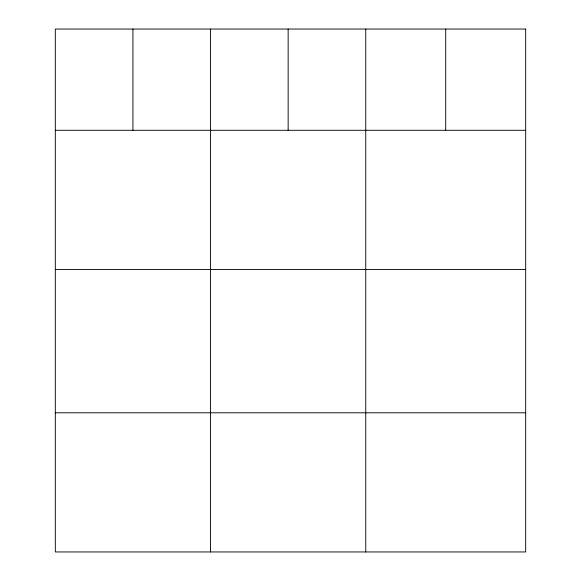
<?xml version="1.0" encoding="UTF-8"?>
<svg xmlns="http://www.w3.org/2000/svg" width="581" height="581" viewBox="0 0 581 581"><rect width="100%" height="100%" fill="white"/><g stroke="black" fill="none" stroke-linecap="round" stroke-linejoin="round"><path stroke-width="0.87" d="M55.318 130.289L525.682 130.289M55.318 269.439L525.682 269.439M55.318 412.8L525.682 412.8M445.714 29.05L445.714 130.289M365.754 29.05L365.754 551.95M288.147 29.05L288.147 130.289M210.54 29.05L210.54 551.95M132.933 29.05L132.933 130.289M525.682 29.05L55.318 29.05L55.318 551.95L525.682 551.95L525.682 29.05"/></g></svg>
